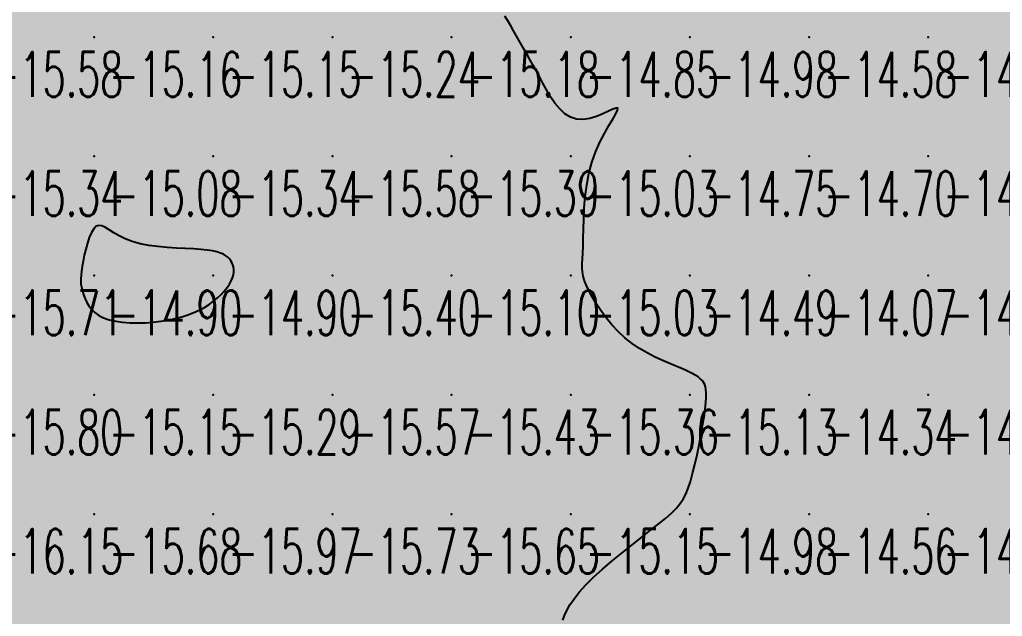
# Model space of a CAD drawing. Header units: millimetres. Extents: x 88261 to 90953, y 390274 to 392322.
# Drawn here: x 89854 to 89936.5, y 390438.7 to 390488.7 of the extents above; entities that cross this region are included whole.
import ezdxf
from ezdxf.enums import TextEntityAlignment as Align

# ---------------------------------------------------------------- set-up
doc = ezdxf.new("R2010")
doc.units = ezdxf.units.MM
doc.header["$LTSCALE"] = 25
for name, color, linetype in [('CN_04_00', 242, 'Continuous'), ('COTEAlt', 7, 'Continuous'), ('TN_COLORIAGE', 7, 'Continuous')]:
    doc.layers.add(name, color=color, linetype=linetype)
doc.styles.add('Simplex 1.0', font='Simplex.shx', dxfattribs={"width": 0.99, "height": 2.5})
doc.styles.get("Standard").update_dxf_attribs({"font": 'times.ttf'})

# ---------------------------------------------------------------- blocks, each defined once
blk = doc.blocks.new('COTE')
at = {"color": 0}
blk.add_point((0, 0), dxfattribs=at)
at = {"layer": 'COTEAlt'}
blk.add_attdef('ALT', text='', height=3.75, dxfattribs=at).set_placement((1.25, -1.25), align=Align.TOP_LEFT)

msp = doc.modelspace()

# ---------------------------------------------------------------- linework, layer by layer
at = {"layer": 'CN_04_00', "elevation": -15, "flags": 128}
msp.add_lwpolyline([(89899.586, 390438.346), (89899.723, 390438.727), (89899.917, 390439.154), (89900.181, 390439.624), (89900.526, 390440.139), (89900.966, 390440.698), (89901.512, 390441.301), (89902.169, 390441.946), (89902.916, 390442.619), (89903.724, 390443.307), (89904.563, 390443.994), (89905.405, 390444.666), (89906.221, 390445.307), (89906.982, 390445.903), (89907.658, 390446.439), (89908.229, 390446.906), (89908.702, 390447.321), (89909.09, 390447.706), (89909.41, 390448.084), (89909.675, 390448.477), (89909.899, 390448.909), (89910.098, 390449.401), (89910.286, 390449.977), (89910.474, 390450.65), (89910.661, 390451.403), (89910.843, 390452.206), (89911.016, 390453.034), (89911.174, 390453.859), (89911.315, 390454.653), (89911.432, 390455.39), (89911.523, 390456.042), (89911.583, 390456.588), (89911.614, 390457.035), (89911.618, 390457.396), (89911.598, 390457.685), (89911.556, 390457.914), (89911.495, 390458.097), (89911.416, 390458.247), (89911.322, 390458.378), (89911.214, 390458.5), (89911.086, 390458.62), (89910.93, 390458.739), (89910.74, 390458.863), (89910.507, 390458.995), (89910.224, 390459.137), (89909.883, 390459.294), (89909.478, 390459.469), (89909.004, 390459.665), (89908.472, 390459.888), (89907.894, 390460.141), (89907.284, 390460.429), (89906.656, 390460.756), (89906.023, 390461.127), (89905.398, 390461.546), (89904.796, 390462.019), (89904.227, 390462.545), (89903.697, 390463.111), (89903.21, 390463.703), (89902.769, 390464.303), (89902.378, 390464.895), (89902.04, 390465.463), (89901.76, 390465.99), (89901.541, 390466.461), (89901.383, 390466.866), (89901.281, 390467.222), (89901.224, 390467.553), (89901.202, 390467.883), (89901.207, 390468.237), (89901.228, 390468.639), (89901.256, 390469.112), (89901.281, 390469.681), (89901.297, 390470.363), (89901.313, 390471.143), (89901.339, 390472.001), (89901.386, 390472.915), (89901.466, 390473.865), (89901.59, 390474.829), (89901.769, 390475.786), (89902.015, 390476.714), (89902.332, 390477.595), (89902.696, 390478.414), (89903.078, 390479.157), (89903.447, 390479.81), (89903.774, 390480.362), (89904.028, 390480.798), (89904.179, 390481.105), (89904.197, 390481.27), (89904.061, 390481.289), (89903.788, 390481.191), (89903.404, 390481.016), (89902.935, 390480.802), (89902.407, 390480.589), (89901.845, 390480.415), (89901.277, 390480.32), (89900.728, 390480.342), (89900.218, 390480.51), (89899.75, 390480.808), (89899.32, 390481.212), (89898.924, 390481.697), (89898.559, 390482.237), (89898.221, 390482.807), (89897.907, 390483.382), (89897.614, 390483.936), (89897.337, 390484.449), (89897.075, 390484.924), (89896.825, 390485.368), (89896.585, 390485.787), (89896.352, 390486.189), (89896.124, 390486.581), (89895.898, 390486.971), (89895.673, 390487.366), (89895.446, 390487.77), (89895.213, 390488.18), (89894.972, 390488.59), (89894.72, 390488.995)], dxfattribs=at)
msp.add_lwpolyline([(89862.853, 390470.315), (89862.346, 390470.572), (89861.906, 390470.833), (89861.525, 390471.075), (89861.196, 390471.274), (89860.908, 390471.405), (89860.654, 390471.444), (89860.425, 390471.368), (89860.214, 390471.159), (89860.021, 390470.837), (89859.845, 390470.428), (89859.687, 390469.957), (89859.548, 390469.452), (89859.428, 390468.939), (89859.327, 390468.443), (89859.248, 390467.991), (89859.189, 390467.603), (89859.15, 390467.274), (89859.13, 390466.99), (89859.13, 390466.74), (89859.148, 390466.511), (89859.183, 390466.291), (89859.235, 390466.068), (89859.304, 390465.828), (89859.389, 390465.564), (89859.498, 390465.281), (89859.637, 390464.989), (89859.814, 390464.695), (89860.036, 390464.409), (89860.311, 390464.141), (89860.646, 390463.898), (89861.048, 390463.692), (89861.523, 390463.527), (89862.059, 390463.405), (89862.644, 390463.321), (89863.265, 390463.275), (89863.91, 390463.263), (89864.565, 390463.283), (89865.218, 390463.332), (89865.855, 390463.408), (89866.466, 390463.508), (89867.047, 390463.632), (89867.6, 390463.779), (89868.123, 390463.947), (89868.616, 390464.136), (89869.078, 390464.345), (89869.509, 390464.574), (89869.908, 390464.821), (89870.275, 390465.084), (89870.61, 390465.361), (89870.91, 390465.647), (89871.176, 390465.937), (89871.405, 390466.228), (89871.597, 390466.514), (89871.75, 390466.792), (89871.865, 390467.057), (89871.94, 390467.306), (89871.977, 390467.538), (89871.981, 390467.755), (89871.953, 390467.958), (89871.898, 390468.146), (89871.818, 390468.321), (89871.717, 390468.484), (89871.597, 390468.636), (89871.46, 390468.776), (89871.297, 390468.905), (89871.099, 390469.023), (89870.855, 390469.129), (89870.554, 390469.223), (89870.188, 390469.304), (89869.744, 390469.373), (89869.214, 390469.428), (89868.593, 390469.471), (89867.897, 390469.508), (89867.15, 390469.548), (89866.374, 390469.6), (89865.592, 390469.672), (89864.827, 390469.771), (89864.101, 390469.907), (89863.437, 390470.087), (89862.853, 390470.315)], close=True, dxfattribs=at)
at = {"layer": 'TN_COLORIAGE', "color": 241}
for points in [[(89850.249, 390497.239, -15.347), (89850.249, 390487.239, -15.347), (89860.249, 390497.239, -15.347)], [(89850.249, 390487.239, -15.347), (89860.249, 390487.239, -15.347), (89860.249, 390497.239, -15.347)], [(89860.249, 390497.239, -15), (89869.048, 390497.239, -15), (89860.249, 390487.239, -15), (89867.933, 390494.924, -15)], [(89860.249, 390487.239, -15), (89867.933, 390494.924, -15), (89870.249, 390487.239, -15), (89870.249, 390494.853, -15)], [(89872.55, 390489.54, -15.151), (89870.249, 390494.853, -15.151), (89870.249, 390487.239, -15.151)], [(89880.249, 390490.477, -15.242), (89885.867, 390492.858, -15.242), (89880.249, 390487.239, -15.242)], [(89880.249, 390487.239, -15), (89885.867, 390492.858, -15), (89890.249, 390487.239, -15), (89890.249, 390492.176, -15)], [(89893.82, 390490.811, -15.184), (89890.249, 390492.176, -15.184), (89890.249, 390487.239, -15.184)], [(89880.249, 390487.239, -15), (89880.249, 390490.477, -15), (89870.249, 390487.239, -15), (89872.55, 390489.54, -15)], [(89893.82, 390490.811, -15.184), (89895.696, 390487.239, -15.184), (89890.249, 390487.239, -15.184)], [(89850.249, 390487.239, -15.157), (89850.249, 390477.239, -15.157), (89860.249, 390487.239, -15.157)], [(89850.249, 390477.239, -15.157), (89860.249, 390477.239, -15.157), (89860.249, 390487.239, -15.157)], [(89860.249, 390487.239, -15.151), (89860.249, 390477.239, -15.151), (89870.249, 390487.239, -15.151)], [(89860.249, 390477.239, -15.151), (89870.249, 390477.239, -15.151), (89870.249, 390487.239, -15.151)], [(89870.249, 390477.239, -15.242), (89880.249, 390477.239, -15.242), (89880.249, 390487.239, -15.242)], [(89870.249, 390487.239, -15.242), (89870.249, 390477.239, -15.242), (89880.249, 390487.239, -15.242)], [(89880.249, 390477.239, -15.184), (89890.249, 390477.239, -15.184), (89890.249, 390487.239, -15.184)], [(89880.249, 390487.239, -15.184), (89880.249, 390477.239, -15.184), (89890.249, 390487.239, -15.184)], [(89890.249, 390477.239, -15), (89897.434, 390484.425, -15), (89890.249, 390487.239, -15), (89895.696, 390487.239, -15)], [(89890.249, 390477.239, -15), (89897.434, 390484.425, -15), (89900.249, 390477.239, -15), (89900.249, 390478.675, -15)], [(89900.249, 390478.675, -15.026), (89905.936, 390482.927, -15.026), (89900.249, 390477.239, -15.026)], [(89901.185, 390477.239, -15.026), (89905.936, 390482.927, -15.026), (89900.249, 390477.239, -15.026)], [(89850.249, 390467.239, -15), (89859.025, 390467.239, -15), (89860.249, 390477.239, -15), (89860.249, 390472.861, -15)], [(89850.249, 390477.239, -15.078), (89850.249, 390467.239, -15.078), (89860.249, 390477.239, -15.078)], [(89870.249, 390477.239, -15), (89862.532, 390469.522, -15), (89860.249, 390477.239, -15), (89860.249, 390472.861, -15)], [(89870.249, 390469.573, -15.337), (89862.532, 390469.522, -15.337), (89870.249, 390477.239, -15.337)], [(89880.249, 390477.239, -15), (89871.76, 390468.75, -15), (89870.249, 390477.239, -15), (89870.249, 390469.573, -15)], [(89880.249, 390477.239, -15), (89871.76, 390468.75, -15), (89880.249, 390467.239, -15), (89872.295, 390467.239, -15)], [(89880.249, 390467.239, -15.392), (89890.249, 390467.239, -15.392), (89890.249, 390477.239, -15.392)], [(89880.249, 390477.239, -15.392), (89880.249, 390467.239, -15.392), (89890.249, 390477.239, -15.392)], [(89890.249, 390477.239, -15.026), (89890.249, 390467.239, -15.026), (89900.249, 390477.239, -15.026)], [(89890.249, 390467.239, -15.026), (89900.249, 390467.239, -15.026), (89900.249, 390477.239, -15.026)], [(89900.249, 390467.239, -15), (89901.412, 390468.402, -15), (89900.249, 390477.239, -15), (89901.185, 390477.239, -15)], [(89900.854, 390467.239, -15.033), (89901.412, 390468.402, -15.033), (89900.249, 390467.239, -15.033)], [(89850.249, 390457.239, -15), (89859.137, 390466.128, -15), (89850.249, 390467.239, -15), (89859.025, 390467.239, -15)], [(89870.249, 390457.239, -15.399), (89880.249, 390457.239, -15.399), (89880.249, 390467.239, -15.399)], [(89880.249, 390467.239, -15), (89872.295, 390467.239, -15), (89870.249, 390457.239, -15), (89870.249, 390464.634, -15)], [(89880.249, 390457.239, -15.102), (89890.249, 390457.239, -15.102), (89890.249, 390467.239, -15.102)], [(89880.249, 390467.239, -15.102), (89880.249, 390457.239, -15.102), (89890.249, 390467.239, -15.102)], [(89890.249, 390467.239, -15.033), (89890.249, 390457.239, -15.033), (89900.249, 390467.239, -15.033)], [(89890.249, 390457.239, -15.033), (89900.249, 390457.239, -15.033), (89900.249, 390467.239, -15.033)], [(89900.249, 390457.239, -15), (89904.418, 390461.408, -15), (89900.249, 390467.239, -15), (89900.854, 390467.239, -15)], [(89850.249, 390457.239, -15), (89859.137, 390466.128, -15), (89860.249, 390457.239, -15), (89860.249, 390463.218, -15)], [(89870.249, 390457.239, -15), (89870.249, 390464.634, -15), (89860.249, 390457.239, -15), (89866.158, 390463.149, -15)], [(89866.158, 390463.149, -15.148), (89860.249, 390463.218, -15.148), (89860.249, 390457.239, -15.148)], [(89900.249, 390457.239, -15), (89904.418, 390461.408, -15), (89910.249, 390457.239, -15), (89910.249, 390459.239, -15)], [(89911.457, 390458.447, -15.127), (89910.249, 390459.239, -15.127), (89910.249, 390457.239, -15.127)], [(89911.457, 390458.447, -15.127), (89911.858, 390457.239, -15.127), (89910.249, 390457.239, -15.127)], [(89850.249, 390451.416, -15.148), (89851.708, 390448.699, -15.148), (89850.249, 390457.239, -15.148), (89860.249, 390457.239, -15.148)], [(89853.394, 390447.239, -15.148), (89851.708, 390448.699, -15.148), (89860.249, 390447.239, -15.148), (89860.249, 390457.239, -15.148)], [(89860.249, 390457.239, -15.291), (89860.249, 390447.239, -15.291), (89870.249, 390457.239, -15.291)], [(89860.249, 390447.239, -15.291), (89870.249, 390447.239, -15.291), (89870.249, 390457.239, -15.291)], [(89870.249, 390457.239, -15.571), (89870.249, 390447.239, -15.571), (89880.249, 390457.239, -15.571)], [(89870.249, 390447.239, -15.571), (89880.249, 390447.239, -15.571), (89880.249, 390457.239, -15.571)], [(89880.249, 390457.239, -15.432), (89880.249, 390447.239, -15.432), (89890.249, 390457.239, -15.432)], [(89880.249, 390447.239, -15.432), (89890.249, 390447.239, -15.432), (89890.249, 390457.239, -15.432)], [(89890.249, 390457.239, -15.364), (89890.249, 390447.239, -15.364), (89900.249, 390457.239, -15.364)], [(89890.249, 390447.239, -15.364), (89900.249, 390447.239, -15.364), (89900.249, 390457.239, -15.364)], [(89900.249, 390457.239, -15.127), (89900.249, 390447.239, -15.127), (89910.249, 390457.239, -15.127)], [(89900.249, 390447.239, -15), (89908.863, 390447.239, -15), (89910.249, 390457.239, -15), (89910.249, 390448.846, -15)], [(89911.858, 390457.239, -15.127), (89910.249, 390448.846, -15.127), (89910.249, 390457.239, -15.127)], [(89850.249, 390437.239, -15.683), (89860.249, 390437.239, -15.683), (89860.249, 390447.239, -15.683)], [(89850.249, 390443.598, -15.683), (89853.394, 390447.239, -15.683), (89850.249, 390437.239, -15.683), (89860.249, 390447.239, -15.683)], [(89860.249, 390447.239, -15.971), (89860.249, 390437.239, -15.971), (89870.249, 390447.239, -15.971)], [(89860.249, 390437.239, -15.971), (89870.249, 390437.239, -15.971), (89870.249, 390447.239, -15.971)], [(89870.249, 390447.239, -15.731), (89870.249, 390437.239, -15.731), (89880.249, 390447.239, -15.731)], [(89870.249, 390437.239, -15.731), (89880.249, 390437.239, -15.731), (89880.249, 390447.239, -15.731)], [(89880.249, 390437.239, -15.651), (89890.249, 390437.239, -15.651), (89890.249, 390447.239, -15.651)], [(89880.249, 390447.239, -15.651), (89880.249, 390437.239, -15.651), (89890.249, 390447.239, -15.651)], [(89890.249, 390447.239, -15.151), (89890.249, 390437.239, -15.151), (89900.249, 390447.239, -15.151)], [(89890.249, 390437.239, -15), (89899.214, 390437.239, -15), (89900.249, 390447.239, -15), (89900.249, 390440.832, -15)], [(89900.249, 390440.832, -15.151), (89908.863, 390447.239, -15.151), (89900.249, 390447.239, -15.151)]]:
    msp.add_solid(points, dxfattribs=at)
at = {"layer": 'TN_COLORIAGE', "color": 231}
for points in [[(89895.696, 390487.239, -14.669), (89893.82, 390490.811, -14.669), (89900.249, 390487.239, -14.669), (89900.249, 390497.239, -14.669)], [(89900.249, 390487.239, -14.6), (89910.249, 390487.239, -14.6), (89910.249, 390497.239, -14.6)], [(89900.249, 390497.239, -14.6), (89900.249, 390487.239, -14.6), (89910.249, 390497.239, -14.6)], [(89910.249, 390497.239, -14.209), (89910.249, 390487.239, -14.209), (89920.249, 390497.239, -14.209)], [(89910.249, 390487.239, -14.209), (89920.249, 390487.239, -14.209), (89920.249, 390497.239, -14.209)], [(89920.249, 390497.239, -14.096), (89920.249, 390487.239, -14.096), (89930.249, 390497.239, -14.096)], [(89920.249, 390487.239, -14.096), (89930.249, 390487.239, -14.096), (89930.249, 390497.239, -14.096)], [(89930.249, 390487.239, -14), (89938.303, 390495.293, -14), (89930.249, 390497.239, -14), (89935.687, 390497.239, -14)], [(89930.249, 390487.239, -14), (89938.303, 390495.293, -14), (89940.249, 390487.239, -14), (89940.249, 390493.688, -14)], [(89895.696, 390487.239, -14.846), (89897.434, 390484.425, -14.846), (89900.249, 390487.239, -14.846)], [(89900.249, 390478.675, -14.846), (89897.434, 390484.425, -14.846), (89900.249, 390487.239, -14.846)], [(89905.936, 390482.927, -14.846), (89900.249, 390478.675, -14.846), (89910.249, 390487.239, -14.846), (89900.249, 390487.239, -14.846)], [(89905.936, 390482.927, -14.751), (89901.185, 390477.239, -14.751), (89910.249, 390487.239, -14.751), (89910.249, 390477.239, -14.751)], [(89910.249, 390477.239, -14.581), (89920.249, 390477.239, -14.581), (89920.249, 390487.239, -14.581)], [(89910.249, 390487.239, -14.581), (89910.249, 390477.239, -14.581), (89920.249, 390487.239, -14.581)], [(89920.249, 390487.239, -14.334), (89920.249, 390477.239, -14.334), (89930.249, 390487.239, -14.334)], [(89920.249, 390477.239, -14.334), (89930.249, 390477.239, -14.334), (89930.249, 390487.239, -14.334)], [(89930.249, 390487.239, -14.147), (89930.249, 390477.239, -14.147), (89940.249, 390487.239, -14.147)], [(89940.249, 390487.239, -14), (89940.249, 390480.109, -14), (89930.249, 390477.239, -14), (89937.176, 390477.239, -14)], [(89901.412, 390468.402, -14.491), (89900.854, 390467.239, -14.491), (89910.249, 390477.239, -14.491), (89910.249, 390467.239, -14.491)], [(89901.185, 390477.239, -14.751), (89901.412, 390468.402, -14.751), (89910.249, 390477.239, -14.751)], [(89910.249, 390477.239, -14.702), (89910.249, 390467.239, -14.702), (89920.249, 390477.239, -14.702)], [(89910.249, 390467.239, -14.702), (89920.249, 390467.239, -14.702), (89920.249, 390477.239, -14.702)], [(89920.249, 390477.239, -14.133), (89920.249, 390467.239, -14.133), (89930.249, 390477.239, -14.133)], [(89920.249, 390467.239, -14.133), (89930.249, 390467.239, -14.133), (89930.249, 390477.239, -14.133)], [(89930.249, 390467.239, -14), (89938.53, 390475.52, -14), (89930.249, 390477.239, -14), (89937.176, 390477.239, -14)], [(89940.249, 390467.239, -14), (89940.249, 390476.142, -14), (89930.249, 390467.239, -14), (89938.53, 390475.52, -14)], [(89860.249, 390472.861, -14.9), (89859.025, 390467.239, -14.9), (89860.249, 390467.239, -14.9)], [(89860.249, 390472.861, -14.9), (89862.532, 390469.522, -14.9), (89860.249, 390467.239, -14.9)], [(89862.532, 390469.522, -14.897), (89870.249, 390469.573, -14.897), (89860.249, 390467.239, -14.897), (89870.249, 390467.239, -14.897)], [(89870.249, 390469.573, -14.897), (89871.76, 390468.75, -14.897), (89870.249, 390467.239, -14.897)], [(89872.295, 390467.239, -14.897), (89871.76, 390468.75, -14.897), (89870.249, 390467.239, -14.897)], [(89859.025, 390467.239, -14.9), (89859.137, 390466.128, -14.9), (89860.249, 390467.239, -14.9)], [(89860.249, 390463.218, -14.9), (89859.137, 390466.128, -14.9), (89860.249, 390467.239, -14.9)], [(89860.249, 390463.218, -14.897), (89866.158, 390463.149, -14.897), (89860.249, 390467.239, -14.897), (89870.249, 390467.239, -14.897)], [(89866.158, 390463.149, -14.897), (89870.249, 390464.634, -14.897), (89870.249, 390467.239, -14.897)], [(89870.249, 390464.634, -14.897), (89872.295, 390467.239, -14.897), (89870.249, 390467.239, -14.897)], [(89900.854, 390467.239, -14.491), (89904.418, 390461.408, -14.491), (89910.249, 390467.239, -14.491)], [(89910.249, 390459.239, -14.491), (89904.418, 390461.408, -14.491), (89910.249, 390467.239, -14.491)], [(89910.249, 390459.239, -14.073), (89911.457, 390458.447, -14.073), (89910.249, 390467.239, -14.073), (89920.249, 390467.239, -14.073)], [(89911.858, 390457.239, -14.073), (89911.457, 390458.447, -14.073), (89920.249, 390457.239, -14.073), (89920.249, 390467.239, -14.073)], [(89920.249, 390457.239, -14.284), (89930.249, 390457.239, -14.284), (89930.249, 390467.239, -14.284)], [(89920.249, 390467.239, -14.284), (89920.249, 390457.239, -14.284), (89930.249, 390467.239, -14.284)], [(89940.249, 390461.053, -14.248), (89937.257, 390457.239, -14.248), (89940.249, 390467.239, -14.248), (89930.249, 390457.239, -14.248)], [(89930.249, 390467.239, -14.479), (89930.249, 390457.239, -14.479), (89940.249, 390467.239, -14.479)], [(89910.249, 390447.239, -14.336), (89920.249, 390447.239, -14.336), (89920.249, 390457.239, -14.336)], [(89910.249, 390448.846, -14.336), (89911.858, 390457.239, -14.336), (89910.249, 390447.239, -14.336), (89920.249, 390457.239, -14.336)], [(89920.249, 390447.239, -14.248), (89930.249, 390447.239, -14.248), (89930.249, 390457.239, -14.248)], [(89920.249, 390457.239, -14.248), (89920.249, 390447.239, -14.248), (89930.249, 390457.239, -14.248)], [(89936.994, 390453.985, -14.248), (89937.257, 390457.239, -14.248), (89930.249, 390447.239, -14.248), (89930.249, 390457.239, -14.248)], [(89940.249, 390453.875, -14.334), (89936.994, 390453.985, -14.334), (89940.249, 390447.239, -14.334), (89930.249, 390447.239, -14.334)], [(89910.249, 390448.846, -14.976), (89908.863, 390447.239, -14.976), (89910.249, 390447.239, -14.976)], [(89908.863, 390447.239, -14.915), (89900.249, 390440.832, -14.915), (89910.249, 390447.239, -14.915), (89900.249, 390437.239, -14.915)], [(89900.249, 390437.239, -14.976), (89910.249, 390437.239, -14.976), (89910.249, 390447.239, -14.976)], [(89910.249, 390447.239, -14.556), (89910.249, 390437.239, -14.556), (89920.249, 390447.239, -14.556)], [(89910.249, 390437.239, -14.556), (89920.249, 390437.239, -14.556), (89920.249, 390447.239, -14.556)], [(89920.249, 390447.239, -14.334), (89920.249, 390437.239, -14.334), (89930.249, 390447.239, -14.334)], [(89920.249, 390437.239, -14.334), (89930.249, 390437.239, -14.334), (89930.249, 390447.239, -14.334)], [(89930.249, 390447.239, -14.367), (89930.249, 390437.239, -14.367), (89940.249, 390447.239, -14.367)], [(89930.249, 390437.239, -14.367), (89940.249, 390437.239, -14.367), (89940.249, 390447.239, -14.367)], [(89900.249, 390440.832, -14.915), (89899.214, 390437.239, -14.915), (89900.249, 390437.239, -14.915)]]:
    msp.add_solid(points, dxfattribs=at)

# ---------------------------------------------------------------- block references
at = {"layer": 'COTEAlt'}
ref = msp.add_blockref('COTE', (89850.249, 390487.239), dxfattribs=at)
ref.add_attrib('ALT', '-15.58', dxfattribs={"height": 3.75, "style": 'Simplex 1.0', "width": 0.6}).set_placement((89851.499, 390485.989), align=Align.TOP_LEFT)
ref = msp.add_blockref('COTE', (89860.249, 390487.239), dxfattribs=at)
ref.add_attrib('ALT', '-15.16', dxfattribs={"height": 3.75, "style": 'Simplex 1.0', "width": 0.6}).set_placement((89861.499, 390485.989), align=Align.TOP_LEFT)
ref = msp.add_blockref('COTE', (89870.249, 390487.239), dxfattribs=at)
ref.add_attrib('ALT', '-15.15', dxfattribs={"height": 3.75, "style": 'Simplex 1.0', "width": 0.6}).set_placement((89871.499, 390485.989), align=Align.TOP_LEFT)
ref = msp.add_blockref('COTE', (89880.249, 390487.239), dxfattribs=at)
ref.add_attrib('ALT', '-15.24', dxfattribs={"height": 3.75, "style": 'Simplex 1.0', "width": 0.6}).set_placement((89881.499, 390485.989), align=Align.TOP_LEFT)
ref = msp.add_blockref('COTE', (89890.249, 390487.239), dxfattribs=at)
ref.add_attrib('ALT', '-15.18', dxfattribs={"height": 3.75, "style": 'Simplex 1.0', "width": 0.6}).set_placement((89891.499, 390485.989), align=Align.TOP_LEFT)
ref = msp.add_blockref('COTE', (89900.249, 390487.239), dxfattribs=at)
ref.add_attrib('ALT', '-14.85', dxfattribs={"height": 3.75, "style": 'Simplex 1.0', "width": 0.6}).set_placement((89901.499, 390485.989), align=Align.TOP_LEFT)
ref = msp.add_blockref('COTE', (89910.249, 390487.239), dxfattribs=at)
ref.add_attrib('ALT', '-14.98', dxfattribs={"height": 3.75, "style": 'Simplex 1.0', "width": 0.6}).set_placement((89911.499, 390485.989), align=Align.TOP_LEFT)
ref = msp.add_blockref('COTE', (89920.249, 390487.239), dxfattribs=at)
ref.add_attrib('ALT', '-14.58', dxfattribs={"height": 3.75, "style": 'Simplex 1.0', "width": 0.6}).set_placement((89921.499, 390485.989), align=Align.TOP_LEFT)
ref = msp.add_blockref('COTE', (89930.249, 390487.239), dxfattribs=at)
ref.add_attrib('ALT', '-14.33', dxfattribs={"height": 3.75, "style": 'Simplex 1.0', "width": 0.6}).set_placement((89931.499, 390485.989), align=Align.TOP_LEFT)
ref = msp.add_blockref('COTE', (89850.249, 390477.239), dxfattribs=at)
ref.add_attrib('ALT', '-15.34', dxfattribs={"height": 3.75, "style": 'Simplex 1.0', "width": 0.6}).set_placement((89851.499, 390475.989), align=Align.TOP_LEFT)
ref = msp.add_blockref('COTE', (89860.249, 390477.239), dxfattribs=at)
ref.add_attrib('ALT', '-15.08', dxfattribs={"height": 3.75, "style": 'Simplex 1.0', "width": 0.6}).set_placement((89861.499, 390475.989), align=Align.TOP_LEFT)
ref = msp.add_blockref('COTE', (89870.249, 390477.239), dxfattribs=at)
ref.add_attrib('ALT', '-15.34', dxfattribs={"height": 3.75, "style": 'Simplex 1.0', "width": 0.6}).set_placement((89871.499, 390475.989), align=Align.TOP_LEFT)
ref = msp.add_blockref('COTE', (89880.249, 390477.239), dxfattribs=at)
ref.add_attrib('ALT', '-15.58', dxfattribs={"height": 3.75, "style": 'Simplex 1.0', "width": 0.6}).set_placement((89881.499, 390475.989), align=Align.TOP_LEFT)
ref = msp.add_blockref('COTE', (89890.249, 390477.239), dxfattribs=at)
ref.add_attrib('ALT', '-15.39', dxfattribs={"height": 3.75, "style": 'Simplex 1.0', "width": 0.6}).set_placement((89891.499, 390475.989), align=Align.TOP_LEFT)
ref = msp.add_blockref('COTE', (89900.249, 390477.239), dxfattribs=at)
ref.add_attrib('ALT', '-15.03', dxfattribs={"height": 3.75, "style": 'Simplex 1.0', "width": 0.6}).set_placement((89901.499, 390475.989), align=Align.TOP_LEFT)
ref = msp.add_blockref('COTE', (89910.249, 390477.239), dxfattribs=at)
ref.add_attrib('ALT', '-14.75', dxfattribs={"height": 3.75, "style": 'Simplex 1.0', "width": 0.6}).set_placement((89911.499, 390475.989), align=Align.TOP_LEFT)
ref = msp.add_blockref('COTE', (89920.249, 390477.239), dxfattribs=at)
ref.add_attrib('ALT', '-14.70', dxfattribs={"height": 3.75, "style": 'Simplex 1.0', "width": 0.6}).set_placement((89921.499, 390475.989), align=Align.TOP_LEFT)
ref = msp.add_blockref('COTE', (89930.249, 390477.239), dxfattribs=at)
ref.add_attrib('ALT', '-14.13', dxfattribs={"height": 3.75, "style": 'Simplex 1.0', "width": 0.6}).set_placement((89931.499, 390475.989), align=Align.TOP_LEFT)
ref = msp.add_blockref('COTE', (89850.249, 390467.239), dxfattribs=at)
ref.add_attrib('ALT', '-15.71', dxfattribs={"height": 3.75, "style": 'Simplex 1.0', "width": 0.6}).set_placement((89851.499, 390465.989), align=Align.TOP_LEFT)
ref = msp.add_blockref('COTE', (89860.249, 390467.239), dxfattribs=at)
ref.add_attrib('ALT', '-14.90', dxfattribs={"height": 3.75, "style": 'Simplex 1.0', "width": 0.6}).set_placement((89861.499, 390465.989), align=Align.TOP_LEFT)
ref = msp.add_blockref('COTE', (89870.249, 390467.239), dxfattribs=at)
ref.add_attrib('ALT', '-14.90', dxfattribs={"height": 3.75, "style": 'Simplex 1.0', "width": 0.6}).set_placement((89871.499, 390465.989), align=Align.TOP_LEFT)
ref = msp.add_blockref('COTE', (89880.249, 390467.239), dxfattribs=at)
ref.add_attrib('ALT', '-15.40', dxfattribs={"height": 3.75, "style": 'Simplex 1.0', "width": 0.6}).set_placement((89881.499, 390465.989), align=Align.TOP_LEFT)
ref = msp.add_blockref('COTE', (89890.249, 390467.239), dxfattribs=at)
ref.add_attrib('ALT', '-15.10', dxfattribs={"height": 3.75, "style": 'Simplex 1.0', "width": 0.6}).set_placement((89891.499, 390465.989), align=Align.TOP_LEFT)
ref = msp.add_blockref('COTE', (89900.249, 390467.239), dxfattribs=at)
ref.add_attrib('ALT', '-15.03', dxfattribs={"height": 3.75, "style": 'Simplex 1.0', "width": 0.6}).set_placement((89901.499, 390465.989), align=Align.TOP_LEFT)
ref = msp.add_blockref('COTE', (89910.249, 390467.239), dxfattribs=at)
ref.add_attrib('ALT', '-14.49', dxfattribs={"height": 3.75, "style": 'Simplex 1.0', "width": 0.6}).set_placement((89911.499, 390465.989), align=Align.TOP_LEFT)
ref = msp.add_blockref('COTE', (89920.249, 390467.239), dxfattribs=at)
ref.add_attrib('ALT', '-14.07', dxfattribs={"height": 3.75, "style": 'Simplex 1.0', "width": 0.6}).set_placement((89921.499, 390465.989), align=Align.TOP_LEFT)
ref = msp.add_blockref('COTE', (89930.249, 390467.239), dxfattribs=at)
ref.add_attrib('ALT', '-14.28', dxfattribs={"height": 3.75, "style": 'Simplex 1.0', "width": 0.6}).set_placement((89931.499, 390465.989), align=Align.TOP_LEFT)
ref = msp.add_blockref('COTE', (89850.249, 390457.239), dxfattribs=at)
ref.add_attrib('ALT', '-15.80', dxfattribs={"height": 3.75, "style": 'Simplex 1.0', "width": 0.6}).set_placement((89851.499, 390455.989), align=Align.TOP_LEFT)
ref = msp.add_blockref('COTE', (89860.249, 390457.239), dxfattribs=at)
ref.add_attrib('ALT', '-15.15', dxfattribs={"height": 3.75, "style": 'Simplex 1.0', "width": 0.6}).set_placement((89861.499, 390455.989), align=Align.TOP_LEFT)
ref = msp.add_blockref('COTE', (89870.249, 390457.239), dxfattribs=at)
ref.add_attrib('ALT', '-15.29', dxfattribs={"height": 3.75, "style": 'Simplex 1.0', "width": 0.6}).set_placement((89871.499, 390455.989), align=Align.TOP_LEFT)
ref = msp.add_blockref('COTE', (89880.249, 390457.239), dxfattribs=at)
ref.add_attrib('ALT', '-15.57', dxfattribs={"height": 3.75, "style": 'Simplex 1.0', "width": 0.6}).set_placement((89881.499, 390455.989), align=Align.TOP_LEFT)
ref = msp.add_blockref('COTE', (89890.249, 390457.239), dxfattribs=at)
ref.add_attrib('ALT', '-15.43', dxfattribs={"height": 3.75, "style": 'Simplex 1.0', "width": 0.6}).set_placement((89891.499, 390455.989), align=Align.TOP_LEFT)
ref = msp.add_blockref('COTE', (89900.249, 390457.239), dxfattribs=at)
ref.add_attrib('ALT', '-15.36', dxfattribs={"height": 3.75, "style": 'Simplex 1.0', "width": 0.6}).set_placement((89901.499, 390455.989), align=Align.TOP_LEFT)
ref = msp.add_blockref('COTE', (89910.249, 390457.239), dxfattribs=at)
ref.add_attrib('ALT', '-15.13', dxfattribs={"height": 3.75, "style": 'Simplex 1.0', "width": 0.6}).set_placement((89911.499, 390455.989), align=Align.TOP_LEFT)
ref = msp.add_blockref('COTE', (89920.249, 390457.239), dxfattribs=at)
ref.add_attrib('ALT', '-14.34', dxfattribs={"height": 3.75, "style": 'Simplex 1.0', "width": 0.6}).set_placement((89921.499, 390455.989), align=Align.TOP_LEFT)
ref = msp.add_blockref('COTE', (89930.249, 390457.239), dxfattribs=at)
ref.add_attrib('ALT', '-14.25', dxfattribs={"height": 3.75, "style": 'Simplex 1.0', "width": 0.6}).set_placement((89931.499, 390455.989), align=Align.TOP_LEFT)
ref = msp.add_blockref('COTE', (89850.249, 390447.239), dxfattribs=at)
ref.add_attrib('ALT', '-16.15', dxfattribs={"height": 3.75, "style": 'Simplex 1.0', "width": 0.6}).set_placement((89851.499, 390445.989), align=Align.TOP_LEFT)
ref = msp.add_blockref('COTE', (89860.249, 390447.239), dxfattribs=at)
ref.add_attrib('ALT', '-15.68', dxfattribs={"height": 3.75, "style": 'Simplex 1.0', "width": 0.6}).set_placement((89861.499, 390445.989), align=Align.TOP_LEFT)
ref = msp.add_blockref('COTE', (89870.249, 390447.239), dxfattribs=at)
ref.add_attrib('ALT', '-15.97', dxfattribs={"height": 3.75, "style": 'Simplex 1.0', "width": 0.6}).set_placement((89871.499, 390445.989), align=Align.TOP_LEFT)
ref = msp.add_blockref('COTE', (89880.249, 390447.239), dxfattribs=at)
ref.add_attrib('ALT', '-15.73', dxfattribs={"height": 3.75, "style": 'Simplex 1.0', "width": 0.6}).set_placement((89881.499, 390445.989), align=Align.TOP_LEFT)
ref = msp.add_blockref('COTE', (89890.249, 390447.239), dxfattribs=at)
ref.add_attrib('ALT', '-15.65', dxfattribs={"height": 3.75, "style": 'Simplex 1.0', "width": 0.6}).set_placement((89891.499, 390445.989), align=Align.TOP_LEFT)
ref = msp.add_blockref('COTE', (89900.249, 390447.239), dxfattribs=at)
ref.add_attrib('ALT', '-15.15', dxfattribs={"height": 3.75, "style": 'Simplex 1.0', "width": 0.6}).set_placement((89901.499, 390445.989), align=Align.TOP_LEFT)
ref = msp.add_blockref('COTE', (89910.249, 390447.239), dxfattribs=at)
ref.add_attrib('ALT', '-14.98', dxfattribs={"height": 3.75, "style": 'Simplex 1.0', "width": 0.6}).set_placement((89911.499, 390445.989), align=Align.TOP_LEFT)
ref = msp.add_blockref('COTE', (89920.249, 390447.239), dxfattribs=at)
ref.add_attrib('ALT', '-14.56', dxfattribs={"height": 3.75, "style": 'Simplex 1.0', "width": 0.6}).set_placement((89921.499, 390445.989), align=Align.TOP_LEFT)
ref = msp.add_blockref('COTE', (89930.249, 390447.239), dxfattribs=at)
ref.add_attrib('ALT', '-14.33', dxfattribs={"height": 3.75, "style": 'Simplex 1.0', "width": 0.6}).set_placement((89931.499, 390445.989), align=Align.TOP_LEFT)

doc.saveas('drawing.dxf')
